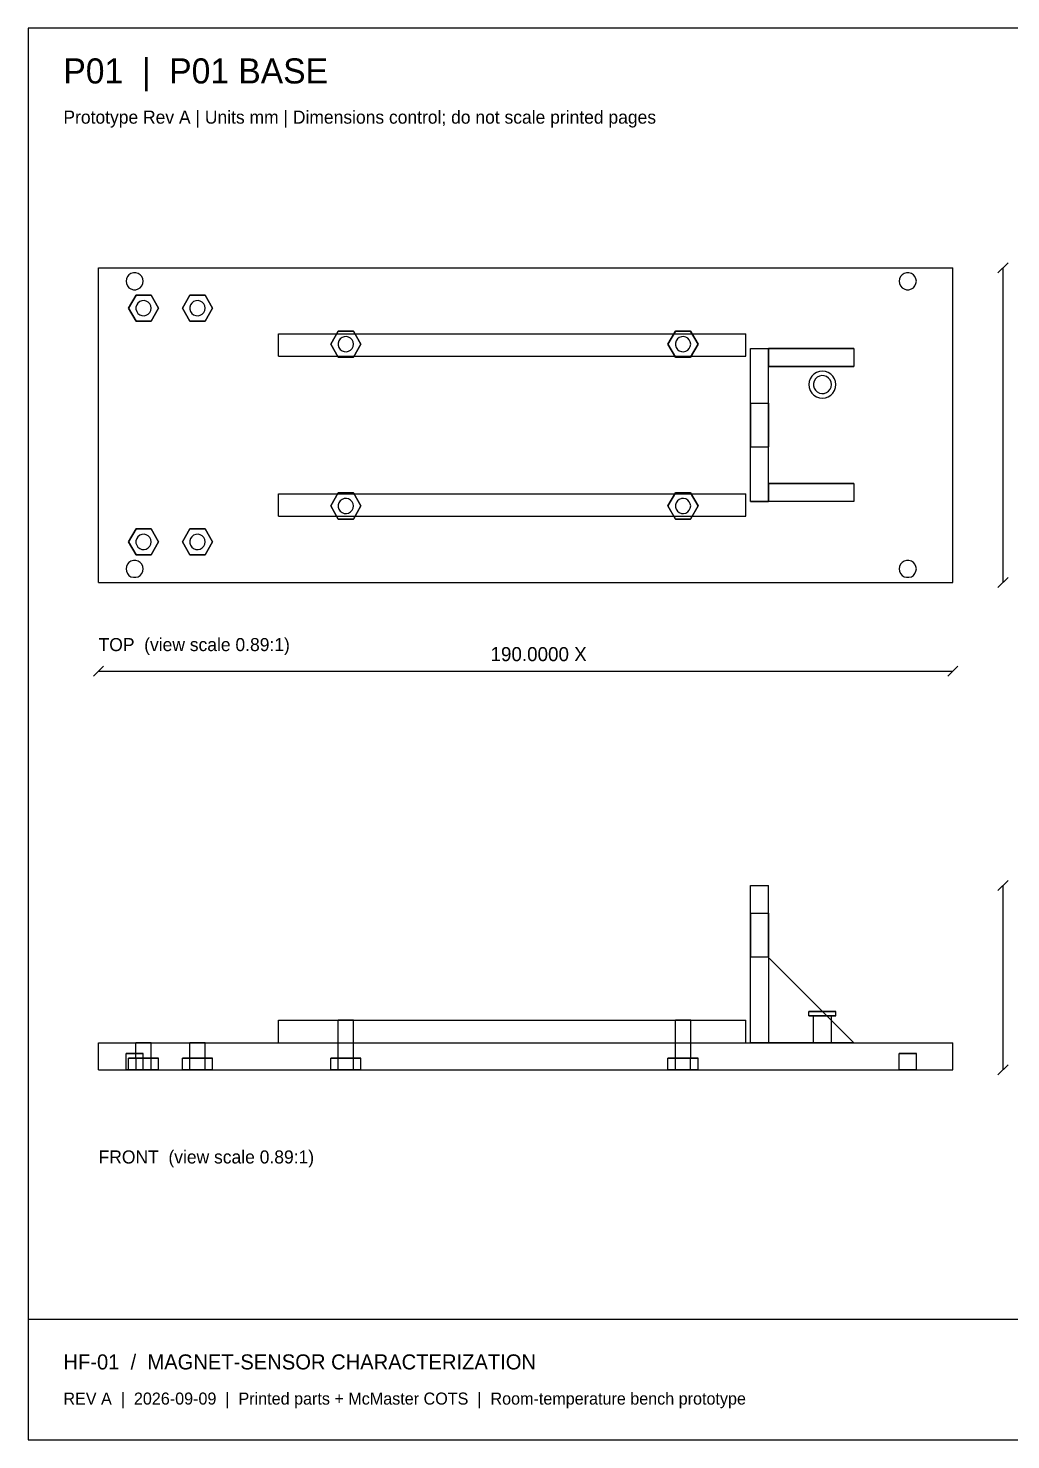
# Model space of a CAD drawing. Header units: millimetres. Extents: x 8 to 412, y 8 to 289.
# Drawn here: x 8 to 203.5, y 8 to 289 of the extents above; entities that cross this region are included whole.
import ezdxf

# ---------------------------------------------------------------- set-up
doc = ezdxf.new("R2010")
doc.units = ezdxf.units.MM
for name, color, linetype in [('DIM', 4, 'Continuous'), ('HIDDEN', 8, 'Continuous'), ('OUTLINE', 7, 'Continuous'), ('TEXT', 7, 'Continuous')]:
    doc.layers.add(name, color=color, linetype=linetype)

msp = doc.modelspace()

# ---------------------------------------------------------------- linework, layer by layer
at = {"layer": 'DIM'}
for points in [[(201, 240.32), (203, 242.32)], [(202, 178.68), (202, 241.32)], [(201, 177.68), (203, 179.68)], [(21, 160), (23, 162)], [(22, 161), (192, 161)], [(191, 160), (193, 162)], [(201, 117.34), (203, 119.34)], [(202, 81.66), (202, 118.34)], [(201, 80.66), (203, 82.66)]]:
    msp.add_lwpolyline(points, dxfattribs=at)
at = {"layer": 'HIDDEN'}
for points in [[(22, 178.68), (22, 241.32)], [(22, 241.32), (192, 241.32)], [(30.86, 238.63), (30.79, 239.11), (30.59, 239.55), (30.27, 239.92), (29.86, 240.18), (29.4, 240.31), (28.92, 240.31), (28.45, 240.18), (28.04, 239.92), (27.73, 239.55), (27.53, 239.11), (27.46, 238.63), (27.53, 238.15), (27.73, 237.71), (28.04, 237.35), (28.45, 237.09), (28.92, 236.95), (29.4, 236.95), (29.86, 237.09), (30.27, 237.35), (30.59, 237.71), (30.79, 238.15), (30.86, 238.63)], [(30.86, 238.63), (30.79, 239.11), (30.59, 239.55), (30.27, 239.92), (29.86, 240.18), (29.4, 240.31), (28.92, 240.31), (28.45, 240.18), (28.04, 239.92), (27.73, 239.55), (27.53, 239.11), (27.46, 238.63), (27.53, 238.15), (27.73, 237.71), (28.04, 237.35), (28.45, 237.09), (28.92, 236.95), (29.4, 236.95), (29.86, 237.09), (30.27, 237.35), (30.59, 237.71), (30.79, 238.15), (30.86, 238.63)], [(184.75, 238.63), (184.68, 239.11), (184.48, 239.55), (184.17, 239.92), (183.76, 240.18), (183.29, 240.31), (182.81, 240.31), (182.35, 240.18), (181.94, 239.92), (181.62, 239.55), (181.42, 239.11), (181.35, 238.63), (181.42, 238.15), (181.62, 237.71), (181.94, 237.35), (182.35, 237.09), (182.81, 236.95), (183.29, 236.95), (183.76, 237.09), (184.17, 237.35), (184.48, 237.71), (184.68, 238.15), (184.75, 238.63)], [(184.75, 238.63), (184.68, 239.11), (184.48, 239.55), (184.17, 239.92), (183.76, 240.18), (183.29, 240.31), (182.81, 240.31), (182.35, 240.18), (181.94, 239.92), (181.62, 239.55), (181.42, 239.11), (181.35, 238.63), (181.42, 238.15), (181.62, 237.71), (181.94, 237.35), (182.35, 237.09), (182.81, 236.95), (183.29, 236.95), (183.76, 237.09), (184.17, 237.35), (184.48, 237.71), (184.68, 238.15), (184.75, 238.63)], [(192, 178.68), (192, 241.32)], [(27.95, 233.26), (29.45, 235.86)], [(29.45, 235.86), (27.95, 233.26)], [(29.45, 230.67), (27.95, 233.26)], [(27.95, 233.26), (29.45, 230.67)], [(32.47, 233.26), (32.4, 233.71), (32.2, 234.12), (31.9, 234.45), (31.5, 234.68), (31.06, 234.78), (30.61, 234.75), (30.19, 234.58), (29.83, 234.3), (29.58, 233.92), (29.44, 233.49), (29.44, 233.04), (29.58, 232.6), (29.83, 232.23), (30.19, 231.95), (30.61, 231.78), (31.06, 231.75), (31.5, 231.85), (31.9, 232.07), (32.2, 232.41), (32.4, 232.81), (32.47, 233.26)], [(29.45, 235.86), (32.45, 235.86)], [(32.45, 235.86), (29.45, 235.86)], [(32.45, 235.86), (33.94, 233.26)], [(33.94, 233.26), (32.45, 235.86)], [(33.94, 233.26), (32.45, 230.67)], [(32.45, 230.67), (33.94, 233.26)], [(38.69, 233.26), (40.19, 235.86)], [(40.19, 235.86), (38.69, 233.26)], [(40.19, 230.67), (38.69, 233.26)], [(38.69, 233.26), (40.19, 230.67)], [(43.21, 233.26), (43.14, 233.71), (42.94, 234.12), (42.63, 234.45), (42.24, 234.68), (41.8, 234.78), (41.35, 234.75), (40.92, 234.58), (40.57, 234.3), (40.31, 233.92), (40.18, 233.49), (40.18, 233.04), (40.31, 232.6), (40.57, 232.23), (40.92, 231.95), (41.35, 231.78), (41.8, 231.75), (42.24, 231.85), (42.63, 232.07), (42.94, 232.41), (43.14, 232.81), (43.21, 233.26)], [(40.19, 235.86), (43.18, 235.86)], [(43.18, 235.86), (40.19, 235.86)], [(43.18, 235.86), (44.68, 233.26)], [(44.68, 233.26), (43.18, 235.86)], [(44.68, 233.26), (43.18, 230.67)], [(43.18, 230.67), (44.68, 233.26)], [(32.45, 230.67), (29.45, 230.67)], [(29.45, 230.67), (32.45, 230.67)], [(43.18, 230.67), (40.19, 230.67)], [(40.19, 230.67), (43.18, 230.67)], [(57.79, 223.69), (57.79, 228.16)], [(57.79, 228.16), (150.84, 228.16)], [(68.21, 226.11), (69.71, 228.7)], [(69.71, 228.7), (68.21, 226.11)], [(69.71, 228.7), (72.71, 228.7)], [(72.71, 228.7), (69.71, 228.7)], [(72.73, 226.11), (72.66, 226.55), (72.47, 226.96), (72.16, 227.29), (71.77, 227.52), (71.32, 227.62), (70.87, 227.59), (70.45, 227.42), (70.1, 227.14), (69.84, 226.77), (69.71, 226.33), (69.71, 225.88), (69.84, 225.45), (70.1, 225.07), (70.45, 224.79), (70.87, 224.62), (71.32, 224.59), (71.77, 224.69), (72.16, 224.92), (72.47, 225.25), (72.66, 225.66), (72.73, 226.11)], [(72.71, 228.7), (74.21, 226.11)], [(74.21, 226.11), (72.71, 228.7)], [(136.82, 228.7), (135.32, 226.11)], [(135.32, 226.11), (136.82, 228.7)], [(139.84, 226.11), (139.77, 226.55), (139.57, 226.96), (139.26, 227.29), (138.87, 227.52), (138.43, 227.62), (137.98, 227.59), (137.56, 227.42), (137.2, 227.14), (136.95, 226.77), (136.81, 226.33), (136.81, 225.88), (136.95, 225.45), (137.2, 225.07), (137.56, 224.79), (137.98, 224.62), (138.43, 224.59), (138.87, 224.69), (139.26, 224.92), (139.57, 225.25), (139.77, 225.66), (139.84, 226.11)], [(139.81, 228.7), (136.82, 228.7)], [(136.82, 228.7), (139.81, 228.7)], [(141.31, 226.11), (139.81, 228.7)], [(139.81, 228.7), (141.31, 226.11)], [(150.84, 223.69), (150.84, 228.16)], [(69.71, 223.51), (68.21, 226.11)], [(68.21, 226.11), (69.71, 223.51)], [(74.21, 226.11), (72.71, 223.51)], [(72.71, 223.51), (74.21, 226.11)], [(135.32, 226.11), (136.82, 223.51)], [(136.82, 223.51), (135.32, 226.11)], [(139.81, 223.51), (141.31, 226.11)], [(141.31, 226.11), (139.81, 223.51)], [(151.74, 194.79), (151.74, 225.21)], [(151.74, 225.21), (172.32, 225.21)], [(155.32, 225.21), (155.32, 221.63)], [(57.79, 223.69), (150.84, 223.69)], [(72.71, 223.51), (69.71, 223.51)], [(69.71, 223.51), (72.71, 223.51)], [(136.82, 223.51), (139.81, 223.51)], [(139.81, 223.51), (136.82, 223.51)], [(155.32, 221.63), (172.32, 221.63)], [(155.32, 198.37), (155.32, 221.63)], [(168.74, 218.05), (168.67, 218.65), (168.47, 219.22), (168.15, 219.73), (167.73, 220.15), (167.22, 220.47), (166.65, 220.67), (166.05, 220.74), (165.46, 220.67), (164.89, 220.47), (164.38, 220.15), (163.95, 219.73), (163.63, 219.22), (163.44, 218.65), (163.37, 218.05), (163.44, 217.46), (163.63, 216.89), (163.95, 216.38), (164.38, 215.95), (164.89, 215.63), (165.46, 215.44), (166.05, 215.37), (166.65, 215.44), (167.22, 215.63), (167.73, 215.95), (168.15, 216.38), (168.47, 216.89), (168.67, 217.46), (168.74, 218.05)], [(167.84, 218.05), (167.78, 218.54), (167.58, 218.98), (167.27, 219.36), (166.88, 219.64), (166.42, 219.8), (165.93, 219.84), (165.45, 219.74), (165.02, 219.51), (164.66, 219.18), (164.41, 218.77), (164.28, 218.3), (164.28, 217.81), (164.41, 217.34), (164.66, 216.92), (165.02, 216.59), (165.45, 216.37), (165.93, 216.27), (166.42, 216.3), (166.88, 216.46), (167.27, 216.74), (167.58, 217.12), (167.78, 217.57), (167.84, 218.05)], [(167.84, 218.05), (167.78, 218.54), (167.58, 218.98), (167.27, 219.36), (166.88, 219.64), (166.42, 219.8), (165.93, 219.84), (165.45, 219.74), (165.02, 219.51), (164.66, 219.18), (164.41, 218.77), (164.28, 218.3), (164.28, 217.81), (164.41, 217.34), (164.66, 216.92), (165.02, 216.59), (165.45, 216.37), (165.93, 216.27), (166.42, 216.3), (166.88, 216.46), (167.27, 216.74), (167.58, 217.12), (167.78, 217.57), (167.84, 218.05)], [(151.74, 205.66), (151.74, 205.77), (151.74, 206.09), (151.74, 206.61), (151.74, 207.29), (151.74, 208.12), (151.74, 209.03), (151.74, 210), (151.74, 210.97), (151.74, 211.88), (151.74, 212.71), (151.74, 213.39), (151.74, 213.91), (151.74, 214.23), (151.74, 214.34)], [(151.74, 214.34), (151.74, 214.31), (151.74, 214.23), (151.74, 214.1), (151.74, 213.91), (151.74, 213.67), (151.74, 213.39), (151.74, 213.07), (151.74, 212.71), (151.74, 212.31), (151.74, 211.88), (151.74, 211.43), (151.74, 210.97), (151.74, 210.49), (151.74, 210)], [(151.74, 214.34), (155.32, 214.34)], [(155.32, 205.66), (155.32, 205.77), (155.32, 206.09), (155.32, 206.61), (155.32, 207.29), (155.32, 208.12), (155.32, 209.03), (155.32, 210), (155.32, 210.97), (155.32, 211.88), (155.32, 212.71), (155.32, 213.39), (155.32, 213.91), (155.32, 214.23), (155.32, 214.34)], [(155.32, 214.34), (155.32, 214.31), (155.32, 214.23), (155.32, 214.1), (155.32, 213.91), (155.32, 213.67), (155.32, 213.39), (155.32, 213.07), (155.32, 212.71), (155.32, 212.31), (155.32, 211.88), (155.32, 211.43), (155.32, 210.97), (155.32, 210.49), (155.32, 210)], [(151.74, 210), (151.74, 209.51), (151.74, 209.03), (151.74, 208.57), (151.74, 208.12), (151.74, 207.69), (151.74, 207.29), (151.74, 206.93), (151.74, 206.61), (151.74, 206.33), (151.74, 206.09), (151.74, 205.9), (151.74, 205.77), (151.74, 205.69), (151.74, 205.66)], [(155.32, 210), (155.32, 209.51), (155.32, 209.03), (155.32, 208.57), (155.32, 208.12), (155.32, 207.69), (155.32, 207.29), (155.32, 206.93), (155.32, 206.61), (155.32, 206.33), (155.32, 206.09), (155.32, 205.9), (155.32, 205.77), (155.32, 205.69), (155.32, 205.66)], [(151.74, 205.66), (155.32, 205.66)], [(155.32, 198.37), (172.32, 198.37)], [(155.32, 198.37), (155.32, 194.79)], [(57.79, 191.84), (57.79, 196.31)], [(57.79, 196.31), (150.84, 196.31)], [(68.21, 193.89), (69.71, 196.49)], [(69.71, 196.49), (68.21, 193.89)], [(69.71, 191.3), (68.21, 193.89)], [(68.21, 193.89), (69.71, 191.3)], [(69.71, 196.49), (72.71, 196.49)], [(72.71, 196.49), (69.71, 196.49)], [(72.73, 193.89), (72.66, 194.34), (72.47, 194.75), (72.16, 195.08), (71.77, 195.31), (71.32, 195.41), (70.87, 195.38), (70.45, 195.21), (70.1, 194.93), (69.84, 194.55), (69.71, 194.12), (69.71, 193.67), (69.84, 193.23), (70.1, 192.86), (70.45, 192.58), (70.87, 192.41), (71.32, 192.38), (71.77, 192.48), (72.16, 192.71), (72.47, 193.04), (72.66, 193.45), (72.73, 193.89)], [(72.71, 196.49), (74.21, 193.89)], [(74.21, 193.89), (72.71, 196.49)], [(74.21, 193.89), (72.71, 191.3)], [(72.71, 191.3), (74.21, 193.89)], [(135.32, 193.89), (136.82, 196.49)], [(136.82, 196.49), (135.32, 193.89)], [(136.82, 191.3), (135.32, 193.89)], [(135.32, 193.89), (136.82, 191.3)], [(139.84, 193.89), (139.77, 194.34), (139.57, 194.75), (139.26, 195.08), (138.87, 195.31), (138.43, 195.41), (137.98, 195.38), (137.56, 195.21), (137.2, 194.93), (136.95, 194.55), (136.81, 194.12), (136.81, 193.67), (136.95, 193.23), (137.2, 192.86), (137.56, 192.58), (137.98, 192.41), (138.43, 192.38), (138.87, 192.48), (139.26, 192.71), (139.57, 193.04), (139.77, 193.45), (139.84, 193.89)], [(136.82, 196.49), (139.81, 196.49)], [(139.81, 196.49), (136.82, 196.49)], [(139.81, 196.49), (141.31, 193.89)], [(141.31, 193.89), (139.81, 196.49)], [(141.31, 193.89), (139.81, 191.3)], [(139.81, 191.3), (141.31, 193.89)], [(150.84, 191.84), (150.84, 196.31)], [(172.32, 194.79), (151.74, 194.79)], [(57.79, 191.84), (150.84, 191.84)], [(72.71, 191.3), (69.71, 191.3)], [(69.71, 191.3), (72.71, 191.3)], [(139.81, 191.3), (136.82, 191.3)], [(136.82, 191.3), (139.81, 191.3)], [(27.95, 186.74), (29.45, 189.33)], [(29.45, 189.33), (27.95, 186.74)], [(29.45, 189.33), (32.45, 189.33)], [(32.45, 189.33), (29.45, 189.33)], [(32.45, 189.33), (33.94, 186.74)], [(33.94, 186.74), (32.45, 189.33)], [(38.69, 186.74), (40.19, 189.33)], [(40.19, 189.33), (38.69, 186.74)], [(40.19, 189.33), (43.18, 189.33)], [(43.18, 189.33), (40.19, 189.33)], [(43.18, 189.33), (44.68, 186.74)], [(44.68, 186.74), (43.18, 189.33)], [(29.45, 184.14), (27.95, 186.74)], [(27.95, 186.74), (29.45, 184.14)], [(32.47, 186.74), (32.4, 187.19), (32.2, 187.59), (31.9, 187.93), (31.5, 188.15), (31.06, 188.25), (30.61, 188.22), (30.19, 188.05), (29.83, 187.77), (29.58, 187.4), (29.44, 186.96), (29.44, 186.51), (29.58, 186.08), (29.83, 185.7), (30.19, 185.42), (30.61, 185.25), (31.06, 185.22), (31.5, 185.32), (31.9, 185.55), (32.2, 185.88), (32.4, 186.29), (32.47, 186.74)], [(33.94, 186.74), (32.45, 184.14)], [(32.45, 184.14), (33.94, 186.74)], [(40.19, 184.14), (38.69, 186.74)], [(38.69, 186.74), (40.19, 184.14)], [(43.21, 186.74), (43.14, 187.19), (42.94, 187.59), (42.63, 187.93), (42.24, 188.15), (41.8, 188.25), (41.35, 188.22), (40.92, 188.05), (40.57, 187.77), (40.31, 187.4), (40.18, 186.96), (40.18, 186.51), (40.31, 186.08), (40.57, 185.7), (40.92, 185.42), (41.35, 185.25), (41.8, 185.22), (42.24, 185.32), (42.63, 185.55), (42.94, 185.88), (43.14, 186.29), (43.21, 186.74)], [(44.68, 186.74), (43.18, 184.14)], [(43.18, 184.14), (44.68, 186.74)], [(30.86, 181.37), (30.79, 181.85), (30.59, 182.29), (30.27, 182.65), (29.86, 182.91), (29.4, 183.05), (28.92, 183.05), (28.45, 182.91), (28.04, 182.65), (27.73, 182.29), (27.53, 181.85), (27.46, 181.37), (27.53, 180.89), (27.73, 180.45), (28.04, 180.08), (28.45, 179.82), (28.92, 179.69), (29.4, 179.69), (29.86, 179.82), (30.27, 180.08), (30.59, 180.45), (30.79, 180.89), (30.86, 181.37)], [(30.86, 181.37), (30.79, 181.85), (30.59, 182.29), (30.27, 182.65), (29.86, 182.91), (29.4, 183.05), (28.92, 183.05), (28.45, 182.91), (28.04, 182.65), (27.73, 182.29), (27.53, 181.85), (27.46, 181.37), (27.53, 180.89), (27.73, 180.45), (28.04, 180.08), (28.45, 179.82), (28.92, 179.69), (29.4, 179.69), (29.86, 179.82), (30.27, 180.08), (30.59, 180.45), (30.79, 180.89), (30.86, 181.37)], [(32.45, 184.14), (29.45, 184.14)], [(29.45, 184.14), (32.45, 184.14)], [(43.18, 184.14), (40.19, 184.14)], [(40.19, 184.14), (43.18, 184.14)], [(184.75, 181.37), (184.68, 181.85), (184.48, 182.29), (184.17, 182.65), (183.76, 182.91), (183.29, 183.05), (182.81, 183.05), (182.35, 182.91), (181.94, 182.65), (181.62, 182.29), (181.42, 181.85), (181.35, 181.37), (181.42, 180.89), (181.62, 180.45), (181.94, 180.08), (182.35, 179.82), (182.81, 179.69), (183.29, 179.69), (183.76, 179.82), (184.17, 180.08), (184.48, 180.45), (184.68, 180.89), (184.75, 181.37)], [(184.75, 181.37), (184.68, 181.85), (184.48, 182.29), (184.17, 182.65), (183.76, 182.91), (183.29, 183.05), (182.81, 183.05), (182.35, 182.91), (181.94, 182.65), (181.62, 182.29), (181.42, 181.85), (181.35, 181.37), (181.42, 180.89), (181.62, 180.45), (181.94, 180.08), (182.35, 179.82), (182.81, 179.69), (183.29, 179.69), (183.76, 179.82), (184.17, 180.08), (184.48, 180.45), (184.68, 180.89), (184.75, 181.37)], [(22, 178.68), (192, 178.68)], [(151.74, 118.34), (155.32, 118.34)], [(151.74, 87.03), (151.74, 118.34)], [(155.32, 104.03), (155.32, 118.34)], [(151.74, 112.84), (155.32, 112.84)], [(151.74, 112.84), (151.74, 112.73), (151.74, 112.41), (151.74, 111.89), (151.74, 111.21), (151.74, 110.38), (151.74, 109.47), (151.74, 108.5), (151.74, 107.53), (151.74, 106.62), (151.74, 105.79), (151.74, 105.11), (151.74, 104.59), (151.74, 104.27), (151.74, 104.16)], [(151.74, 104.16), (151.74, 104.27), (151.74, 104.59), (151.74, 105.11), (151.74, 105.79), (151.74, 106.62), (151.74, 107.53), (151.74, 108.5), (151.74, 109.47), (151.74, 110.38), (151.74, 111.21), (151.74, 111.89), (151.74, 112.41), (151.74, 112.73), (151.74, 112.84)], [(155.32, 112.84), (155.32, 112.73), (155.32, 112.41), (155.32, 111.89), (155.32, 111.21), (155.32, 110.38), (155.32, 109.47), (155.32, 108.5), (155.32, 107.53), (155.32, 106.62), (155.32, 105.79), (155.32, 105.11), (155.32, 104.59), (155.32, 104.27), (155.32, 104.16)], [(155.32, 104.16), (155.32, 104.27), (155.32, 104.59), (155.32, 105.11), (155.32, 105.79), (155.32, 106.62), (155.32, 107.53), (155.32, 108.5), (155.32, 109.47), (155.32, 110.38), (155.32, 111.21), (155.32, 111.89), (155.32, 112.41), (155.32, 112.73), (155.32, 112.84)], [(151.74, 104.16), (155.32, 104.16)], [(172.32, 87.03), (155.32, 104.03)], [(155.32, 104.03), (155.32, 87.03)], [(155.32, 104.03), (155.32, 87.03)], [(172.32, 87.03), (155.32, 104.03)], [(172.32, 87.03), (155.32, 104.03)], [(168.74, 93.29), (168.67, 93.29), (168.47, 93.29), (168.15, 93.29), (167.73, 93.29), (167.22, 93.29), (166.65, 93.29), (166.05, 93.29), (165.46, 93.29), (164.89, 93.29), (164.38, 93.29), (163.95, 93.29), (163.63, 93.29), (163.44, 93.29), (163.37, 93.29)], [(163.37, 93.29), (163.39, 93.29), (163.44, 93.29), (163.52, 93.29), (163.63, 93.29), (163.78, 93.29), (163.95, 93.29), (164.15, 93.29), (164.38, 93.29), (164.62, 93.29), (164.89, 93.29), (165.17, 93.29), (165.46, 93.29), (165.75, 93.29), (166.05, 93.29)], [(163.37, 92.39), (163.37, 93.29)], [(57.79, 91.5), (150.84, 91.5)], [(57.79, 87.03), (57.79, 91.5)], [(57.79, 91.5), (150.84, 91.5)], [(57.79, 91.5), (150.84, 91.5)], [(57.79, 87.03), (57.79, 91.5)], [(57.79, 87.03), (57.79, 91.5)], [(72.73, 91.5), (72.69, 91.5), (72.58, 91.5), (72.4, 91.5), (72.16, 91.5), (71.87, 91.5), (71.55, 91.5), (71.21, 91.5), (70.87, 91.5), (70.55, 91.5), (70.26, 91.5), (70.02, 91.5), (69.84, 91.5), (69.73, 91.5), (69.69, 91.5)], [(69.69, 91.5), (69.73, 91.5), (69.84, 91.5), (70.02, 91.5), (70.26, 91.5), (70.55, 91.5), (70.87, 91.5), (71.21, 91.5), (71.55, 91.5), (71.87, 91.5), (72.16, 91.5), (72.4, 91.5), (72.58, 91.5), (72.69, 91.5), (72.73, 91.5)], [(72.73, 91.5), (72.69, 91.5), (72.58, 91.5), (72.4, 91.5), (72.16, 91.5), (71.87, 91.5), (71.55, 91.5), (71.21, 91.5), (70.87, 91.5), (70.55, 91.5), (70.26, 91.5), (70.02, 91.5), (69.84, 91.5), (69.73, 91.5), (69.69, 91.5)], [(69.69, 91.5), (69.73, 91.5), (69.84, 91.5), (70.02, 91.5), (70.26, 91.5), (70.55, 91.5), (70.87, 91.5), (71.21, 91.5), (71.55, 91.5), (71.87, 91.5), (72.16, 91.5), (72.4, 91.5), (72.58, 91.5), (72.69, 91.5), (72.73, 91.5)], [(69.69, 83.98), (69.69, 91.5)], [(69.69, 83.98), (69.69, 91.5)], [(72.73, 83.98), (72.73, 91.5)], [(72.73, 83.98), (72.73, 91.5)], [(139.84, 91.5), (139.8, 91.5), (139.69, 91.5), (139.5, 91.5), (139.26, 91.5), (138.98, 91.5), (138.65, 91.5), (138.32, 91.5), (137.98, 91.5), (137.66, 91.5), (137.37, 91.5), (137.13, 91.5), (136.95, 91.5), (136.83, 91.5), (136.79, 91.5)], [(136.79, 91.5), (136.83, 91.5), (136.95, 91.5), (137.13, 91.5), (137.37, 91.5), (137.66, 91.5), (137.98, 91.5), (138.32, 91.5), (138.65, 91.5), (138.98, 91.5), (139.26, 91.5), (139.5, 91.5), (139.69, 91.5), (139.8, 91.5), (139.84, 91.5)], [(139.84, 91.5), (139.8, 91.5), (139.69, 91.5), (139.5, 91.5), (139.26, 91.5), (138.98, 91.5), (138.65, 91.5), (138.32, 91.5), (137.98, 91.5), (137.66, 91.5), (137.37, 91.5), (137.13, 91.5), (136.95, 91.5), (136.83, 91.5), (136.79, 91.5)], [(136.79, 91.5), (136.83, 91.5), (136.95, 91.5), (137.13, 91.5), (137.37, 91.5), (137.66, 91.5), (137.98, 91.5), (138.32, 91.5), (138.65, 91.5), (138.98, 91.5), (139.26, 91.5), (139.5, 91.5), (139.69, 91.5), (139.8, 91.5), (139.84, 91.5)], [(136.79, 83.98), (136.79, 91.5)], [(136.79, 83.98), (136.79, 91.5)], [(139.84, 83.98), (139.84, 91.5)], [(139.84, 83.98), (139.84, 91.5)], [(150.84, 87.03), (150.84, 91.5)], [(150.84, 87.03), (150.84, 91.5)], [(150.84, 87.03), (150.84, 91.5)], [(168.74, 92.39), (168.67, 92.39), (168.47, 92.39), (168.15, 92.39), (167.73, 92.39), (167.22, 92.39), (166.65, 92.39), (166.05, 92.39), (165.46, 92.39), (164.89, 92.39), (164.38, 92.39), (163.95, 92.39), (163.63, 92.39), (163.44, 92.39), (163.37, 92.39)], [(163.37, 92.39), (163.39, 92.39), (163.47, 92.39), (163.59, 92.39), (163.76, 92.39), (163.97, 92.39), (164.22, 92.39), (164.5, 92.39), (164.82, 92.39), (165.15, 92.39), (165.5, 92.39), (165.87, 92.39), (166.23, 92.39), (166.59, 92.39), (166.95, 92.39)], [(167.84, 92.39), (167.8, 92.39), (167.66, 92.39), (167.45, 92.39), (167.17, 92.39), (166.83, 92.39), (166.45, 92.39), (166.05, 92.39), (165.65, 92.39), (165.28, 92.39), (164.94, 92.39), (164.65, 92.39), (164.44, 92.39), (164.31, 92.39), (164.26, 92.39)], [(164.26, 92.39), (164.31, 92.39), (164.44, 92.39), (164.65, 92.39), (164.94, 92.39), (165.28, 92.39), (165.65, 92.39), (166.05, 92.39), (166.45, 92.39), (166.83, 92.39), (167.17, 92.39), (167.45, 92.39), (167.66, 92.39), (167.8, 92.39), (167.84, 92.39)], [(164.26, 87.03), (164.26, 92.39)], [(167.84, 87.03), (167.84, 91.5)], [(22, 87.03), (192, 87.03)], [(22, 81.66), (22, 87.03)], [(30.86, 84.88), (30.82, 84.88), (30.69, 84.88), (30.49, 84.88), (30.22, 84.88), (29.9, 84.88), (29.54, 84.88), (29.16, 84.88), (28.78, 84.88), (28.42, 84.88), (28.1, 84.88), (27.83, 84.88), (27.63, 84.88), (27.5, 84.88), (27.46, 84.88)], [(27.46, 84.88), (27.5, 84.88), (27.63, 84.88), (27.83, 84.88), (28.1, 84.88), (28.42, 84.88), (28.78, 84.88), (29.16, 84.88), (29.54, 84.88), (29.9, 84.88), (30.22, 84.88), (30.49, 84.88), (30.69, 84.88), (30.82, 84.88), (30.86, 84.88)], [(30.86, 84.88), (30.82, 84.88), (30.69, 84.88), (30.49, 84.88), (30.22, 84.88), (29.9, 84.88), (29.54, 84.88), (29.16, 84.88), (28.78, 84.88), (28.42, 84.88), (28.1, 84.88), (27.83, 84.88), (27.63, 84.88), (27.5, 84.88), (27.46, 84.88)], [(27.46, 84.88), (27.5, 84.88), (27.63, 84.88), (27.83, 84.88), (28.1, 84.88), (28.42, 84.88), (28.78, 84.88), (29.16, 84.88), (29.54, 84.88), (29.9, 84.88), (30.22, 84.88), (30.49, 84.88), (30.69, 84.88), (30.82, 84.88), (30.86, 84.88)], [(27.46, 81.66), (27.46, 84.88)], [(27.46, 81.66), (27.46, 84.88)], [(32.47, 87.03), (32.43, 87.03), (32.32, 87.03), (32.14, 87.03), (31.9, 87.03), (31.61, 87.03), (31.29, 87.03), (30.95, 87.03), (30.61, 87.03), (30.29, 87.03), (30, 87.03), (29.76, 87.03), (29.58, 87.03), (29.46, 87.03), (29.43, 87.03)], [(29.43, 87.03), (29.46, 87.03), (29.58, 87.03), (29.76, 87.03), (30, 87.03), (30.29, 87.03), (30.61, 87.03), (30.95, 87.03), (31.29, 87.03), (31.61, 87.03), (31.9, 87.03), (32.14, 87.03), (32.32, 87.03), (32.43, 87.03), (32.47, 87.03)], [(32.47, 87.03), (32.43, 87.03), (32.32, 87.03), (32.14, 87.03), (31.9, 87.03), (31.61, 87.03), (31.29, 87.03), (30.95, 87.03), (30.61, 87.03), (30.29, 87.03), (30, 87.03), (29.76, 87.03), (29.58, 87.03), (29.46, 87.03), (29.43, 87.03)], [(29.43, 87.03), (29.46, 87.03), (29.58, 87.03), (29.76, 87.03), (30, 87.03), (30.29, 87.03), (30.61, 87.03), (30.95, 87.03), (31.29, 87.03), (31.61, 87.03), (31.9, 87.03), (32.14, 87.03), (32.32, 87.03), (32.43, 87.03), (32.47, 87.03)], [(29.43, 83.98), (29.43, 87.03)], [(29.43, 83.98), (29.43, 87.03)], [(30.86, 81.66), (30.86, 84.88)], [(30.86, 81.66), (30.86, 84.88)], [(32.47, 83.98), (32.47, 87.03)], [(32.47, 83.98), (32.47, 87.03)], [(43.21, 87.03), (43.17, 87.03), (43.05, 87.03), (42.87, 87.03), (42.63, 87.03), (42.34, 87.03), (42.02, 87.03), (41.68, 87.03), (41.35, 87.03), (41.02, 87.03), (40.74, 87.03), (40.5, 87.03), (40.31, 87.03), (40.2, 87.03), (40.16, 87.03)], [(40.16, 87.03), (40.2, 87.03), (40.31, 87.03), (40.5, 87.03), (40.74, 87.03), (41.02, 87.03), (41.35, 87.03), (41.68, 87.03), (42.02, 87.03), (42.34, 87.03), (42.63, 87.03), (42.87, 87.03), (43.05, 87.03), (43.17, 87.03), (43.21, 87.03)], [(43.21, 87.03), (43.17, 87.03), (43.05, 87.03), (42.87, 87.03), (42.63, 87.03), (42.34, 87.03), (42.02, 87.03), (41.68, 87.03), (41.35, 87.03), (41.02, 87.03), (40.74, 87.03), (40.5, 87.03), (40.31, 87.03), (40.2, 87.03), (40.16, 87.03)], [(40.16, 87.03), (40.2, 87.03), (40.31, 87.03), (40.5, 87.03), (40.74, 87.03), (41.02, 87.03), (41.35, 87.03), (41.68, 87.03), (42.02, 87.03), (42.34, 87.03), (42.63, 87.03), (42.87, 87.03), (43.05, 87.03), (43.17, 87.03), (43.21, 87.03)], [(40.16, 83.98), (40.16, 87.03)], [(40.16, 83.98), (40.16, 87.03)], [(43.21, 83.98), (43.21, 87.03)], [(43.21, 83.98), (43.21, 87.03)], [(57.79, 87.03), (150.84, 87.03)], [(57.79, 87.03), (150.84, 87.03)], [(57.79, 87.03), (150.84, 87.03)], [(57.79, 87.03), (150.84, 87.03)], [(151.74, 87.03), (172.32, 87.03)], [(172.32, 87.03), (151.74, 87.03)], [(155.32, 87.03), (172.32, 87.03)], [(155.32, 87.03), (172.32, 87.03)], [(167.84, 87.03), (167.8, 87.03), (167.66, 87.03), (167.45, 87.03), (167.17, 87.03), (166.83, 87.03), (166.45, 87.03), (166.05, 87.03), (165.65, 87.03), (165.28, 87.03), (164.94, 87.03), (164.65, 87.03), (164.44, 87.03), (164.31, 87.03), (164.26, 87.03)], [(164.26, 87.03), (164.31, 87.03), (164.44, 87.03), (164.65, 87.03), (164.94, 87.03), (165.28, 87.03), (165.65, 87.03), (166.05, 87.03), (166.45, 87.03), (166.83, 87.03), (167.17, 87.03), (167.45, 87.03), (167.66, 87.03), (167.8, 87.03), (167.84, 87.03)], [(184.75, 84.88), (184.71, 84.88), (184.58, 84.88), (184.38, 84.88), (184.11, 84.88), (183.79, 84.88), (183.43, 84.88), (183.05, 84.88), (182.67, 84.88), (182.32, 84.88), (181.99, 84.88), (181.72, 84.88), (181.52, 84.88), (181.4, 84.88), (181.35, 84.88)], [(181.35, 84.88), (181.4, 84.88), (181.52, 84.88), (181.72, 84.88), (181.99, 84.88), (182.32, 84.88), (182.67, 84.88), (183.05, 84.88), (183.43, 84.88), (183.79, 84.88), (184.11, 84.88), (184.38, 84.88), (184.58, 84.88), (184.71, 84.88), (184.75, 84.88)], [(184.75, 84.88), (184.71, 84.88), (184.58, 84.88), (184.38, 84.88), (184.11, 84.88), (183.79, 84.88), (183.43, 84.88), (183.05, 84.88), (182.67, 84.88), (182.32, 84.88), (181.99, 84.88), (181.72, 84.88), (181.52, 84.88), (181.4, 84.88), (181.35, 84.88)], [(181.35, 84.88), (181.4, 84.88), (181.52, 84.88), (181.72, 84.88), (181.99, 84.88), (182.32, 84.88), (182.67, 84.88), (183.05, 84.88), (183.43, 84.88), (183.79, 84.88), (184.11, 84.88), (184.38, 84.88), (184.58, 84.88), (184.71, 84.88), (184.75, 84.88)], [(181.35, 81.66), (181.35, 84.88)], [(181.35, 81.66), (181.35, 84.88)], [(184.75, 81.66), (184.75, 84.88)], [(184.75, 81.66), (184.75, 84.88)], [(192, 81.66), (192, 87.03)], [(22, 81.66), (192, 81.66)], [(30.86, 81.66), (30.82, 81.66), (30.69, 81.66), (30.49, 81.66), (30.22, 81.66), (29.9, 81.66), (29.54, 81.66), (29.16, 81.66), (28.78, 81.66), (28.42, 81.66), (28.1, 81.66), (27.83, 81.66), (27.63, 81.66), (27.5, 81.66), (27.46, 81.66)], [(27.46, 81.66), (27.5, 81.66), (27.63, 81.66), (27.83, 81.66), (28.1, 81.66), (28.42, 81.66), (28.78, 81.66), (29.16, 81.66), (29.54, 81.66), (29.9, 81.66), (30.22, 81.66), (30.49, 81.66), (30.69, 81.66), (30.82, 81.66), (30.86, 81.66)], [(30.86, 81.66), (30.82, 81.66), (30.69, 81.66), (30.49, 81.66), (30.22, 81.66), (29.9, 81.66), (29.54, 81.66), (29.16, 81.66), (28.78, 81.66), (28.42, 81.66), (28.1, 81.66), (27.83, 81.66), (27.63, 81.66), (27.5, 81.66), (27.46, 81.66)], [(27.46, 81.66), (27.5, 81.66), (27.63, 81.66), (27.83, 81.66), (28.1, 81.66), (28.42, 81.66), (28.78, 81.66), (29.16, 81.66), (29.54, 81.66), (29.9, 81.66), (30.22, 81.66), (30.49, 81.66), (30.69, 81.66), (30.82, 81.66), (30.86, 81.66)], [(29.45, 83.98), (27.95, 83.98)], [(27.95, 83.98), (29.45, 83.98)], [(27.95, 81.66), (27.95, 83.98)], [(29.45, 83.98), (27.95, 83.98)], [(27.95, 83.98), (29.45, 83.98)], [(27.95, 81.66), (27.95, 83.98)], [(27.95, 81.66), (29.45, 81.66)], [(29.45, 81.66), (27.95, 81.66)], [(27.95, 81.66), (29.45, 81.66)], [(29.45, 81.66), (27.95, 81.66)], [(32.47, 83.98), (32.43, 83.98), (32.32, 83.98), (32.14, 83.98), (31.9, 83.98), (31.61, 83.98), (31.29, 83.98), (30.95, 83.98), (30.61, 83.98), (30.29, 83.98), (30, 83.98), (29.76, 83.98), (29.58, 83.98), (29.46, 83.98), (29.43, 83.98)], [(29.43, 83.98), (29.46, 83.98), (29.58, 83.98), (29.76, 83.98), (30, 83.98), (30.29, 83.98), (30.61, 83.98), (30.95, 83.98), (31.29, 83.98), (31.61, 83.98), (31.9, 83.98), (32.14, 83.98), (32.32, 83.98), (32.43, 83.98), (32.47, 83.98)], [(32.47, 83.98), (32.43, 83.98), (32.32, 83.98), (32.14, 83.98), (31.9, 83.98), (31.61, 83.98), (31.29, 83.98), (30.95, 83.98), (30.61, 83.98), (30.29, 83.98), (30, 83.98), (29.76, 83.98), (29.58, 83.98), (29.46, 83.98), (29.43, 83.98)], [(29.43, 83.98), (29.46, 83.98), (29.58, 83.98), (29.76, 83.98), (30, 83.98), (30.29, 83.98), (30.61, 83.98), (30.95, 83.98), (31.29, 83.98), (31.61, 83.98), (31.9, 83.98), (32.14, 83.98), (32.32, 83.98), (32.43, 83.98), (32.47, 83.98)], [(29.45, 83.98), (32.45, 83.98)], [(29.45, 81.66), (29.45, 83.98)], [(32.45, 83.98), (29.45, 83.98)], [(29.45, 81.66), (29.45, 83.98)], [(29.45, 83.98), (32.45, 83.98)], [(29.45, 81.66), (29.45, 83.98)], [(32.45, 83.98), (29.45, 83.98)], [(29.45, 81.66), (29.45, 83.98)], [(29.45, 81.66), (32.45, 81.66)], [(32.45, 81.66), (29.45, 81.66)], [(29.45, 81.66), (32.45, 81.66)], [(32.45, 81.66), (29.45, 81.66)], [(32.45, 81.66), (32.45, 83.98)], [(33.94, 83.98), (32.45, 83.98)], [(32.45, 83.98), (33.94, 83.98)], [(32.45, 81.66), (32.45, 83.98)], [(32.45, 81.66), (32.45, 83.98)], [(33.94, 83.98), (32.45, 83.98)], [(32.45, 83.98), (33.94, 83.98)], [(32.45, 81.66), (32.45, 83.98)], [(32.45, 81.66), (33.94, 81.66)], [(33.94, 81.66), (32.45, 81.66)], [(32.45, 81.66), (33.94, 81.66)], [(33.94, 81.66), (32.45, 81.66)], [(33.94, 81.66), (33.94, 83.98)], [(33.94, 81.66), (33.94, 83.98)], [(40.19, 83.98), (38.69, 83.98)], [(38.69, 83.98), (40.19, 83.98)], [(38.69, 81.66), (38.69, 83.98)], [(40.19, 83.98), (38.69, 83.98)], [(38.69, 83.98), (40.19, 83.98)], [(38.69, 81.66), (38.69, 83.98)], [(38.69, 81.66), (40.19, 81.66)], [(40.19, 81.66), (38.69, 81.66)], [(38.69, 81.66), (40.19, 81.66)], [(40.19, 81.66), (38.69, 81.66)], [(43.21, 83.98), (43.17, 83.98), (43.05, 83.98), (42.87, 83.98), (42.63, 83.98), (42.34, 83.98), (42.02, 83.98), (41.68, 83.98), (41.35, 83.98), (41.02, 83.98), (40.74, 83.98), (40.5, 83.98), (40.31, 83.98), (40.2, 83.98), (40.16, 83.98)], [(40.16, 83.98), (40.2, 83.98), (40.31, 83.98), (40.5, 83.98), (40.74, 83.98), (41.02, 83.98), (41.35, 83.98), (41.68, 83.98), (42.02, 83.98), (42.34, 83.98), (42.63, 83.98), (42.87, 83.98), (43.05, 83.98), (43.17, 83.98), (43.21, 83.98)], [(43.21, 83.98), (43.17, 83.98), (43.05, 83.98), (42.87, 83.98), (42.63, 83.98), (42.34, 83.98), (42.02, 83.98), (41.68, 83.98), (41.35, 83.98), (41.02, 83.98), (40.74, 83.98), (40.5, 83.98), (40.31, 83.98), (40.2, 83.98), (40.16, 83.98)], [(40.16, 83.98), (40.2, 83.98), (40.31, 83.98), (40.5, 83.98), (40.74, 83.98), (41.02, 83.98), (41.35, 83.98), (41.68, 83.98), (42.02, 83.98), (42.34, 83.98), (42.63, 83.98), (42.87, 83.98), (43.05, 83.98), (43.17, 83.98), (43.21, 83.98)], [(40.19, 83.98), (43.18, 83.98)], [(40.19, 81.66), (40.19, 83.98)], [(43.18, 83.98), (40.19, 83.98)], [(40.19, 81.66), (40.19, 83.98)], [(40.19, 83.98), (43.18, 83.98)], [(40.19, 81.66), (40.19, 83.98)], [(43.18, 83.98), (40.19, 83.98)], [(40.19, 81.66), (40.19, 83.98)], [(40.19, 81.66), (43.18, 81.66)], [(43.18, 81.66), (40.19, 81.66)], [(40.19, 81.66), (43.18, 81.66)], [(43.18, 81.66), (40.19, 81.66)], [(43.18, 81.66), (43.18, 83.98)], [(44.68, 83.98), (43.18, 83.98)], [(43.18, 83.98), (44.68, 83.98)], [(43.18, 81.66), (43.18, 83.98)], [(43.18, 81.66), (43.18, 83.98)], [(44.68, 83.98), (43.18, 83.98)], [(43.18, 83.98), (44.68, 83.98)], [(43.18, 81.66), (43.18, 83.98)], [(43.18, 81.66), (44.68, 81.66)], [(44.68, 81.66), (43.18, 81.66)], [(43.18, 81.66), (44.68, 81.66)], [(44.68, 81.66), (43.18, 81.66)], [(44.68, 81.66), (44.68, 83.98)], [(44.68, 81.66), (44.68, 83.98)], [(69.71, 83.98), (68.21, 83.98)], [(68.21, 83.98), (69.71, 83.98)], [(68.21, 81.66), (68.21, 83.98)], [(69.71, 83.98), (68.21, 83.98)], [(68.21, 83.98), (69.71, 83.98)], [(68.21, 81.66), (68.21, 83.98)], [(68.21, 81.66), (69.71, 81.66)], [(69.71, 81.66), (68.21, 81.66)], [(68.21, 81.66), (69.71, 81.66)], [(69.71, 81.66), (68.21, 81.66)], [(72.73, 83.98), (72.69, 83.98), (72.58, 83.98), (72.4, 83.98), (72.16, 83.98), (71.87, 83.98), (71.55, 83.98), (71.21, 83.98), (70.87, 83.98), (70.55, 83.98), (70.26, 83.98), (70.02, 83.98), (69.84, 83.98), (69.73, 83.98), (69.69, 83.98)], [(69.69, 83.98), (69.73, 83.98), (69.84, 83.98), (70.02, 83.98), (70.26, 83.98), (70.55, 83.98), (70.87, 83.98), (71.21, 83.98), (71.55, 83.98), (71.87, 83.98), (72.16, 83.98), (72.4, 83.98), (72.58, 83.98), (72.69, 83.98), (72.73, 83.98)], [(72.73, 83.98), (72.69, 83.98), (72.58, 83.98), (72.4, 83.98), (72.16, 83.98), (71.87, 83.98), (71.55, 83.98), (71.21, 83.98), (70.87, 83.98), (70.55, 83.98), (70.26, 83.98), (70.02, 83.98), (69.84, 83.98), (69.73, 83.98), (69.69, 83.98)], [(69.69, 83.98), (69.73, 83.98), (69.84, 83.98), (70.02, 83.98), (70.26, 83.98), (70.55, 83.98), (70.87, 83.98), (71.21, 83.98), (71.55, 83.98), (71.87, 83.98), (72.16, 83.98), (72.4, 83.98), (72.58, 83.98), (72.69, 83.98), (72.73, 83.98)], [(69.71, 83.98), (72.71, 83.98)], [(69.71, 81.66), (69.71, 83.98)], [(72.71, 83.98), (69.71, 83.98)], [(69.71, 81.66), (69.71, 83.98)], [(72.71, 83.98), (69.71, 83.98)], [(69.71, 83.98), (72.71, 83.98)], [(69.71, 81.66), (69.71, 83.98)], [(69.71, 81.66), (69.71, 83.98)], [(69.71, 81.66), (72.71, 81.66)], [(72.71, 81.66), (69.71, 81.66)], [(69.71, 81.66), (72.71, 81.66)], [(72.71, 81.66), (69.71, 81.66)], [(72.71, 81.66), (72.71, 83.98)], [(74.21, 83.98), (72.71, 83.98)], [(72.71, 83.98), (74.21, 83.98)], [(72.71, 81.66), (72.71, 83.98)], [(74.21, 83.98), (72.71, 83.98)], [(72.71, 83.98), (74.21, 83.98)], [(72.71, 81.66), (72.71, 83.98)], [(72.71, 81.66), (72.71, 83.98)], [(72.71, 81.66), (74.21, 81.66)], [(74.21, 81.66), (72.71, 81.66)], [(72.71, 81.66), (74.21, 81.66)], [(74.21, 81.66), (72.71, 81.66)], [(74.21, 81.66), (74.21, 83.98)], [(74.21, 81.66), (74.21, 83.98)], [(136.82, 83.98), (135.32, 83.98)], [(135.32, 83.98), (136.82, 83.98)], [(135.32, 81.66), (135.32, 83.98)], [(136.82, 83.98), (135.32, 83.98)], [(135.32, 83.98), (136.82, 83.98)], [(135.32, 81.66), (135.32, 83.98)], [(136.82, 81.66), (135.32, 81.66)], [(135.32, 81.66), (136.82, 81.66)], [(136.82, 81.66), (135.32, 81.66)], [(135.32, 81.66), (136.82, 81.66)], [(139.84, 83.98), (139.8, 83.98), (139.69, 83.98), (139.5, 83.98), (139.26, 83.98), (138.98, 83.98), (138.65, 83.98), (138.32, 83.98), (137.98, 83.98), (137.66, 83.98), (137.37, 83.98), (137.13, 83.98), (136.95, 83.98), (136.83, 83.98), (136.79, 83.98)], [(136.79, 83.98), (136.83, 83.98), (136.95, 83.98), (137.13, 83.98), (137.37, 83.98), (137.66, 83.98), (137.98, 83.98), (138.32, 83.98), (138.65, 83.98), (138.98, 83.98), (139.26, 83.98), (139.5, 83.98), (139.69, 83.98), (139.8, 83.98), (139.84, 83.98)], [(139.84, 83.98), (139.8, 83.98), (139.69, 83.98), (139.5, 83.98), (139.26, 83.98), (138.98, 83.98), (138.65, 83.98), (138.32, 83.98), (137.98, 83.98), (137.66, 83.98), (137.37, 83.98), (137.13, 83.98), (136.95, 83.98), (136.83, 83.98), (136.79, 83.98)], [(136.79, 83.98), (136.83, 83.98), (136.95, 83.98), (137.13, 83.98), (137.37, 83.98), (137.66, 83.98), (137.98, 83.98), (138.32, 83.98), (138.65, 83.98), (138.98, 83.98), (139.26, 83.98), (139.5, 83.98), (139.69, 83.98), (139.8, 83.98), (139.84, 83.98)], [(139.81, 83.98), (136.82, 83.98)], [(136.82, 83.98), (139.81, 83.98)], [(136.82, 81.66), (136.82, 83.98)], [(136.82, 83.98), (139.81, 83.98)], [(136.82, 81.66), (136.82, 83.98)], [(139.81, 83.98), (136.82, 83.98)], [(136.82, 81.66), (136.82, 83.98)], [(136.82, 81.66), (136.82, 83.98)], [(136.82, 81.66), (139.81, 81.66)], [(139.81, 81.66), (136.82, 81.66)], [(136.82, 81.66), (139.81, 81.66)], [(139.81, 81.66), (136.82, 81.66)], [(141.31, 83.98), (139.81, 83.98)], [(139.81, 83.98), (141.31, 83.98)], [(139.81, 81.66), (139.81, 83.98)], [(141.31, 83.98), (139.81, 83.98)], [(139.81, 83.98), (141.31, 83.98)], [(139.81, 81.66), (139.81, 83.98)], [(139.81, 81.66), (139.81, 83.98)], [(139.81, 81.66), (139.81, 83.98)], [(139.81, 81.66), (141.31, 81.66)], [(141.31, 81.66), (139.81, 81.66)], [(139.81, 81.66), (141.31, 81.66)], [(141.31, 81.66), (139.81, 81.66)], [(141.31, 81.66), (141.31, 83.98)], [(141.31, 81.66), (141.31, 83.98)], [(184.75, 81.66), (184.71, 81.66), (184.58, 81.66), (184.38, 81.66), (184.11, 81.66), (183.79, 81.66), (183.43, 81.66), (183.05, 81.66), (182.67, 81.66), (182.32, 81.66), (181.99, 81.66), (181.72, 81.66), (181.52, 81.66), (181.4, 81.66), (181.35, 81.66)], [(181.35, 81.66), (181.4, 81.66), (181.52, 81.66), (181.72, 81.66), (181.99, 81.66), (182.32, 81.66), (182.67, 81.66), (183.05, 81.66), (183.43, 81.66), (183.79, 81.66), (184.11, 81.66), (184.38, 81.66), (184.58, 81.66), (184.71, 81.66), (184.75, 81.66)], [(184.75, 81.66), (184.71, 81.66), (184.58, 81.66), (184.38, 81.66), (184.11, 81.66), (183.79, 81.66), (183.43, 81.66), (183.05, 81.66), (182.67, 81.66), (182.32, 81.66), (181.99, 81.66), (181.72, 81.66), (181.52, 81.66), (181.4, 81.66), (181.35, 81.66)], [(181.35, 81.66), (181.4, 81.66), (181.52, 81.66), (181.72, 81.66), (181.99, 81.66), (182.32, 81.66), (182.67, 81.66), (183.05, 81.66), (183.43, 81.66), (183.79, 81.66), (184.11, 81.66), (184.38, 81.66), (184.58, 81.66), (184.71, 81.66), (184.75, 81.66)]]:
    msp.add_lwpolyline(points, dxfattribs=at)
at = {"layer": 'OUTLINE'}
for points in [[(8, 8), (412, 8), (412, 289), (8, 289), (8, 8)], [(22, 178.68), (22, 241.32)], [(22, 241.32), (192, 241.32)], [(192, 178.68), (192, 241.32)], [(32.47, 233.26), (32.4, 233.71), (32.2, 234.12), (31.9, 234.45), (31.5, 234.68), (31.06, 234.78), (30.61, 234.75), (30.19, 234.58), (29.83, 234.3), (29.58, 233.92), (29.44, 233.49), (29.44, 233.04), (29.58, 232.6), (29.83, 232.23), (30.19, 231.95), (30.61, 231.78), (31.06, 231.75), (31.5, 231.85), (31.9, 232.07), (32.2, 232.41), (32.4, 232.81), (32.47, 233.26)], [(43.21, 233.26), (43.14, 233.71), (42.94, 234.12), (42.63, 234.45), (42.24, 234.68), (41.8, 234.78), (41.35, 234.75), (40.92, 234.58), (40.57, 234.3), (40.31, 233.92), (40.18, 233.49), (40.18, 233.04), (40.31, 232.6), (40.57, 232.23), (40.92, 231.95), (41.35, 231.78), (41.8, 231.75), (42.24, 231.85), (42.63, 232.07), (42.94, 232.41), (43.14, 232.81), (43.21, 233.26)], [(57.79, 223.69), (57.79, 228.16)], [(57.79, 228.16), (150.84, 228.16)], [(72.73, 226.11), (72.66, 226.55), (72.47, 226.96), (72.16, 227.29), (71.77, 227.52), (71.32, 227.62), (70.87, 227.59), (70.45, 227.42), (70.1, 227.14), (69.84, 226.77), (69.71, 226.33), (69.71, 225.88), (69.84, 225.45), (70.1, 225.07), (70.45, 224.79), (70.87, 224.62), (71.32, 224.59), (71.77, 224.69), (72.16, 224.92), (72.47, 225.25), (72.66, 225.66), (72.73, 226.11)], [(139.84, 226.11), (139.77, 226.55), (139.57, 226.96), (139.26, 227.29), (138.87, 227.52), (138.43, 227.62), (137.98, 227.59), (137.56, 227.42), (137.2, 227.14), (136.95, 226.77), (136.81, 226.33), (136.81, 225.88), (136.95, 225.45), (137.2, 225.07), (137.56, 224.79), (137.98, 224.62), (138.43, 224.59), (138.87, 224.69), (139.26, 224.92), (139.57, 225.25), (139.77, 225.66), (139.84, 226.11)], [(150.84, 223.69), (150.84, 228.16)], [(151.74, 194.79), (151.74, 225.21)], [(151.74, 225.21), (155.32, 225.21)], [(155.32, 194.79), (155.32, 225.21)], [(172.32, 225.21), (155.32, 225.21)], [(172.32, 225.21), (172.32, 221.63)], [(57.79, 223.69), (150.84, 223.69)], [(172.32, 221.63), (155.32, 221.63)], [(168.74, 218.05), (168.67, 218.65), (168.47, 219.22), (168.15, 219.73), (167.73, 220.15), (167.22, 220.47), (166.65, 220.67), (166.05, 220.74), (165.46, 220.67), (164.89, 220.47), (164.38, 220.15), (163.95, 219.73), (163.63, 219.22), (163.44, 218.65), (163.37, 218.05), (163.44, 217.46), (163.63, 216.89), (163.95, 216.38), (164.38, 215.95), (164.89, 215.63), (165.46, 215.44), (166.05, 215.37), (166.65, 215.44), (167.22, 215.63), (167.73, 215.95), (168.15, 216.38), (168.47, 216.89), (168.67, 217.46), (168.74, 218.05)], [(172.32, 198.37), (155.32, 198.37)], [(172.32, 198.37), (172.32, 194.79)], [(57.79, 191.84), (57.79, 196.31)], [(57.79, 196.31), (150.84, 196.31)], [(72.73, 193.89), (72.66, 194.34), (72.47, 194.75), (72.16, 195.08), (71.77, 195.31), (71.32, 195.41), (70.87, 195.38), (70.45, 195.21), (70.1, 194.93), (69.84, 194.55), (69.71, 194.12), (69.71, 193.67), (69.84, 193.23), (70.1, 192.86), (70.45, 192.58), (70.87, 192.41), (71.32, 192.38), (71.77, 192.48), (72.16, 192.71), (72.47, 193.04), (72.66, 193.45), (72.73, 193.89)], [(139.84, 193.89), (139.77, 194.34), (139.57, 194.75), (139.26, 195.08), (138.87, 195.31), (138.43, 195.41), (137.98, 195.38), (137.56, 195.21), (137.2, 194.93), (136.95, 194.55), (136.81, 194.12), (136.81, 193.67), (136.95, 193.23), (137.2, 192.86), (137.56, 192.58), (137.98, 192.41), (138.43, 192.38), (138.87, 192.48), (139.26, 192.71), (139.57, 193.04), (139.77, 193.45), (139.84, 193.89)], [(150.84, 191.84), (150.84, 196.31)], [(151.74, 194.79), (155.32, 194.79)], [(172.32, 194.79), (155.32, 194.79)], [(57.79, 191.84), (150.84, 191.84)], [(32.47, 186.74), (32.4, 187.19), (32.2, 187.59), (31.9, 187.93), (31.5, 188.15), (31.06, 188.25), (30.61, 188.22), (30.19, 188.05), (29.83, 187.77), (29.58, 187.4), (29.44, 186.96), (29.44, 186.51), (29.58, 186.08), (29.83, 185.7), (30.19, 185.42), (30.61, 185.25), (31.06, 185.22), (31.5, 185.32), (31.9, 185.55), (32.2, 185.88), (32.4, 186.29), (32.47, 186.74)], [(43.21, 186.74), (43.14, 187.19), (42.94, 187.59), (42.63, 187.93), (42.24, 188.15), (41.8, 188.25), (41.35, 188.22), (40.92, 188.05), (40.57, 187.77), (40.31, 187.4), (40.18, 186.96), (40.18, 186.51), (40.31, 186.08), (40.57, 185.7), (40.92, 185.42), (41.35, 185.25), (41.8, 185.22), (42.24, 185.32), (42.63, 185.55), (42.94, 185.88), (43.14, 186.29), (43.21, 186.74)], [(22, 178.68), (192, 178.68)], [(151.74, 87.03), (151.74, 118.34)], [(151.74, 118.34), (155.32, 118.34)], [(155.32, 104.03), (155.32, 118.34)], [(172.32, 87.03), (155.32, 104.03)], [(166.05, 93.29), (166.35, 93.29), (166.65, 93.29), (166.94, 93.29), (167.22, 93.29), (167.48, 93.29), (167.73, 93.29), (167.95, 93.29), (168.15, 93.29), (168.33, 93.29), (168.47, 93.29), (168.59, 93.29), (168.67, 93.29), (168.72, 93.29), (168.74, 93.29)], [(168.74, 92.39), (168.74, 93.29)], [(57.79, 91.5), (150.84, 91.5)], [(57.79, 87.03), (57.79, 91.5)], [(150.84, 87.03), (150.84, 91.5)], [(166.95, 92.39), (167.17, 92.39), (167.38, 92.39), (167.58, 92.39), (167.76, 92.39), (167.94, 92.39), (168.1, 92.39), (168.24, 92.39), (168.37, 92.39), (168.48, 92.39), (168.57, 92.39), (168.64, 92.39), (168.7, 92.39), (168.73, 92.39), (168.74, 92.39)], [(167.84, 91.5), (167.84, 92.39)], [(22, 87.03), (192, 87.03)], [(22, 81.66), (22, 87.03)], [(192, 81.66), (192, 87.03)], [(22, 81.66), (192, 81.66)], [(8, 32), (412, 32)]]:
    msp.add_lwpolyline(points, dxfattribs=at)

# ---------------------------------------------------------------- texts
at = {"layer": 'DIM'}
msp.add_text('190.0000 X', height=2.8, dxfattribs=at).set_placement((100, 163))
at = {"layer": 'TEXT'}
for s, height, p in [('P01  |  P01 BASE', 5, (15, 278)), ('Prototype Rev A | Units mm | Dimensions control; do not scale printed pages', 2.6, (15, 270)), ('TOP  (view scale 0.89:1)', 2.6, (22, 165)), ('FRONT  (view scale 0.89:1)', 2.6, (22, 63)), ('HF-01  /  MAGNET-SENSOR CHARACTERIZATION', 3, (15, 22)), ('REV A  |  2026-09-09  |  Printed parts + McMaster COTS  |  Room-temperature bench prototype', 2.4, (15, 15))]:
    msp.add_text(s, height=height, dxfattribs=at).set_placement(p)

doc.saveas('drawing.dxf')
